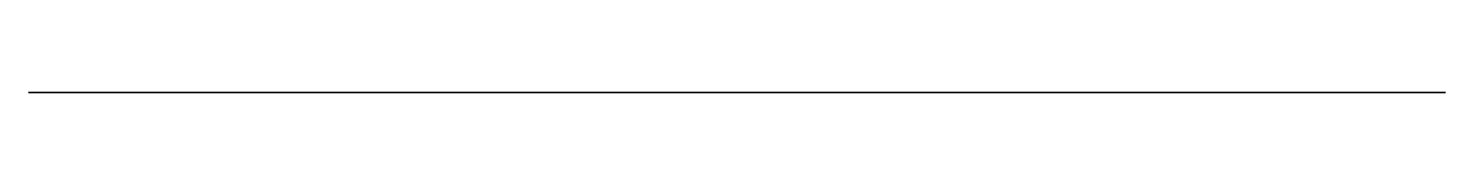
# Model space of a CAD drawing. Header units: millimetres. Extents: x 8.8 to 67.3, y 0 to 0.
import ezdxf

# ---------------------------------------------------------------- set-up
doc = ezdxf.new("R2010")
doc.units = ezdxf.units.MM
doc.layers.get('0').update_dxf_attribs({"color": 173, "true_color": 0x5858e1})

msp = doc.modelspace()

# ---------------------------------------------------------------- linework, layer by layer
at = {"color": 206, "true_color": 0x6c0888}
msp.add_polyline3d([(15.439, 0, -98.174), (15.48, 0, -98.156), (15.52, 0, -98.135), (15.559, 0, -98.113), (15.597, 0, -98.087), (15.633, 0, -98.059), (15.667, 0, -98.029), (15.699, 0, -97.997), (15.73, 0, -97.962), (15.758, 0, -97.925), (15.784, 0, -97.886), (15.808, 0, -97.844), (15.829, 0, -97.801), (15.847, 0, -97.755), (15.862, 0, -97.708), (15.875, 0, -97.658), (15.884, 0, -97.607), (16.333, 0, -94.469), (16.362, 0, -94.301), (16.402, 0, -94.136), (16.451, 0, -93.974), (16.509, 0, -93.816), (16.576, 0, -93.661), (16.651, 0, -93.51), (16.734, 0, -93.362), (16.825, 0, -93.219), (16.922, 0, -93.079), (17.026, 0, -92.944), (17.136, 0, -92.814), (17.252, 0, -92.688), (17.373, 0, -92.566), (17.499, 0, -92.45), (17.63, 0, -92.338), (17.764, 0, -92.232), (17.902, 0, -92.131), (18.044, 0, -92.037), (18.19, 0, -91.95), (18.339, 0, -91.869), (18.491, 0, -91.795), (18.646, 0, -91.728), (18.803, 0, -91.668), (18.963, 0, -91.614), (19.125, 0, -91.568), (19.289, 0, -91.529), (19.455, 0, -91.496), (19.622, 0, -91.472), (19.791, 0, -91.454), (19.96, 0, -91.444), (20.13, 0, -91.441), (20.301, 0, -91.446), (20.471, 0, -91.458), (20.641, 0, -91.478), (20.808, 0, -91.506), (20.974, 0, -91.54), (21.139, 0, -91.582), (21.3, 0, -91.631), (21.46, 0, -91.687), (21.617, 0, -91.75), (21.771, 0, -91.819), (21.922, 0, -91.895), (22.069, 0, -91.978), (22.213, 0, -92.067), (22.354, 0, -92.163), (22.49, 0, -92.264), (22.622, 0, -92.372), (22.749, 0, -92.486), (23.498, 0, -93.247), (23.586, 0, -93.323), (23.673, 0, -93.39), (23.716, 0, -93.42), (23.76, 0, -93.447), (23.803, 0, -93.472), (23.846, 0, -93.493), (23.89, 0, -93.511), (23.911, 0, -93.519), (23.933, 0, -93.526), (23.955, 0, -93.532), (23.977, 0, -93.537), (23.999, 0, -93.541), (24.02, 0, -93.544), (24.042, 0, -93.546), (24.064, 0, -93.547), (24.086, 0, -93.548), (24.108, 0, -93.547), (24.131, 0, -93.545), (24.153, 0, -93.542), (24.175, 0, -93.537), (24.197, 0, -93.532), (24.25, 0, -93.517), (24.301, 0, -93.498), (24.351, 0, -93.475), (24.4, 0, -93.45), (24.447, 0, -93.421), (24.492, 0, -93.389), (24.535, 0, -93.354), (24.555, 0, -93.335), (24.575, 0, -93.316), (24.594, 0, -93.296), (24.613, 0, -93.275), (24.631, 0, -93.253), (24.649, 0, -93.23), (24.665, 0, -93.207), (24.681, 0, -93.183), (24.696, 0, -93.159), (24.71, 0, -93.133), (24.724, 0, -93.107), (24.736, 0, -93.08), (24.748, 0, -93.053), (24.759, 0, -93.025), (24.769, 0, -92.996), (24.777, 0, -92.966), (24.785, 0, -92.936), (24.792, 0, -92.905), (25.089, 0, -91.455), (25.129, 0, -91.279), (25.176, 0, -91.105), (25.229, 0, -90.933), (25.289, 0, -90.764), (25.356, 0, -90.599), (25.43, 0, -90.437), (25.511, 0, -90.278), (25.598, 0, -90.123), (25.692, 0, -89.973), (25.792, 0, -89.827), (25.9, 0, -89.685), (26.013, 0, -89.549), (26.134, 0, -89.418), (26.261, 0, -89.292), (26.394, 0, -89.173), (26.535, 0, -89.059), (26.68, 0, -88.952), (26.83, 0, -88.852), (26.984, 0, -88.76), (27.141, 0, -88.675), (27.302, 0, -88.598), (27.466, 0, -88.528), (27.633, 0, -88.467), (27.803, 0, -88.412), (27.975, 0, -88.366), (28.149, 0, -88.328), (28.324, 0, -88.298), (28.501, 0, -88.276), (28.68, 0, -88.262), (28.859, 0, -88.256), (29.039, 0, -88.259), (29.219, 0, -88.27), (29.399, 0, -88.289), (29.577, 0, -88.317), (29.752, 0, -88.353), (29.926, 0, -88.397), (30.096, 0, -88.449), (30.264, 0, -88.509), (30.429, 0, -88.576), (30.591, 0, -88.651), (30.749, 0, -88.733), (30.903, 0, -88.822), (31.053, 0, -88.919), (31.198, 0, -89.022), (31.339, 0, -89.132), (31.475, 0, -89.249), (31.606, 0, -89.373), (31.731, 0, -89.503), (31.795, 0, -89.577), (31.856, 0, -89.654), (31.913, 0, -89.734), (31.966, 0, -89.815), (32.065, 0, -89.985), (32.156, 0, -90.161), (32.51, 0, -90.871), (32.528, 0, -90.9), (32.547, 0, -90.928), (32.566, 0, -90.954), (32.587, 0, -90.979), (32.609, 0, -91.002), (32.631, 0, -91.024), (32.654, 0, -91.044), (32.678, 0, -91.063), (32.703, 0, -91.08), (32.728, 0, -91.096), (32.754, 0, -91.11), (32.78, 0, -91.123), (32.808, 0, -91.134), (32.835, 0, -91.145), (32.864, 0, -91.153), (32.892, 0, -91.161), (32.922, 0, -91.167), (32.951, 0, -91.172), (32.981, 0, -91.176), (33.012, 0, -91.178), (33.042, 0, -91.179), (33.073, 0, -91.179), (33.104, 0, -91.178), (33.136, 0, -91.175), (33.167, 0, -91.172), (33.199, 0, -91.167), (33.262, 0, -91.154), (33.326, 0, -91.137), (33.389, 0, -91.116), (33.452, 0, -91.091), (33.514, 0, -91.062), (33.575, 0, -91.029), (33.635, 0, -90.993), (33.692, 0, -90.953), (33.748, 0, -90.911), (33.802, 0, -90.865), (33.853, 0, -90.816), (33.902, 0, -90.764), (33.947, 0, -90.71), (33.989, 0, -90.654), (34.028, 0, -90.595), (34.062, 0, -90.534), (34.092, 0, -90.471), (34.106, 0, -90.439), (34.118, 0, -90.406), (34.129, 0, -90.373), (34.139, 0, -90.34), (34.2, 0, -90.135), (34.273, 0, -89.929), (34.358, 0, -89.721), (34.453, 0, -89.513), (34.559, 0, -89.306), (34.674, 0, -89.102), (34.798, 0, -88.902), (34.932, 0, -88.707), (35.073, 0, -88.519), (35.222, 0, -88.338), (35.378, 0, -88.167), (35.541, 0, -88.006), (35.709, 0, -87.857), (35.884, 0, -87.721), (35.973, 0, -87.659), (36.063, 0, -87.6), (36.154, 0, -87.545), (36.246, 0, -87.494), (36.434, 0, -87.401), (36.625, 0, -87.318), (36.82, 0, -87.246), (37.017, 0, -87.184), (37.217, 0, -87.133), (37.418, 0, -87.091), (37.622, 0, -87.06), (37.826, 0, -87.04), (38.031, 0, -87.029), (38.237, 0, -87.03), (38.443, 0, -87.04), (38.648, 0, -87.062), (38.852, 0, -87.093), (39.055, 0, -87.136), (39.257, 0, -87.189), (39.456, 0, -87.252), (39.652, 0, -87.326), (39.843, 0, -87.409), (40.028, 0, -87.502), (40.208, 0, -87.604), (40.382, 0, -87.714), (40.55, 0, -87.833), (40.712, 0, -87.961), (40.866, 0, -88.096), (41.014, 0, -88.239), (41.154, 0, -88.389), (41.287, 0, -88.547), (41.412, 0, -88.711), (41.528, 0, -88.882), (41.636, 0, -89.059), (41.735, 0, -89.242), (41.824, 0, -89.431), (41.905, 0, -89.624), (41.978, 0, -89.82), (42.108, 0, -90.218), (42.174, 0, -90.419), (42.245, 0, -90.614), (42.323, 0, -90.798), (42.365, 0, -90.883), (42.41, 0, -90.964), (42.457, 0, -91.038), (42.481, 0, -91.073), (42.506, 0, -91.106), (42.532, 0, -91.137), (42.558, 0, -91.166), (42.585, 0, -91.193), (42.613, 0, -91.218), (42.642, 0, -91.241), (42.671, 0, -91.262), (42.686, 0, -91.271), (42.701, 0, -91.28), (42.717, 0, -91.288), (42.732, 0, -91.295), (42.748, 0, -91.302), (42.764, 0, -91.308), (42.78, 0, -91.314), (42.797, 0, -91.318), (42.813, 0, -91.322), (42.83, 0, -91.326), (42.847, 0, -91.328), (42.864, 0, -91.33), (42.909, 0, -91.333), (42.931, 0, -91.333), (42.953, 0, -91.332), (42.975, 0, -91.33), (42.996, 0, -91.328), (43.018, 0, -91.325), (43.039, 0, -91.321), (43.06, 0, -91.316), (43.081, 0, -91.311), (43.102, 0, -91.305), (43.122, 0, -91.298), (43.143, 0, -91.29), (43.163, 0, -91.282), (43.183, 0, -91.272), (43.202, 0, -91.262), (43.222, 0, -91.251), (43.241, 0, -91.239), (43.26, 0, -91.227), (43.279, 0, -91.213), (43.315, 0, -91.184), (43.35, 0, -91.152), (43.384, 0, -91.117), (43.417, 0, -91.078), (43.449, 0, -91.036), (43.479, 0, -90.99), (43.568, 0, -90.84), (43.65, 0, -90.69), (43.8, 0, -90.389), (44.086, 0, -89.789), (44.123, 0, -89.719), (44.163, 0, -89.651), (44.205, 0, -89.584), (44.249, 0, -89.52), (44.296, 0, -89.457), (44.344, 0, -89.397), (44.448, 0, -89.28), (44.559, 0, -89.17), (44.678, 0, -89.067), (44.803, 0, -88.971), (44.933, 0, -88.88), (45.069, 0, -88.795), (45.208, 0, -88.717), (45.352, 0, -88.644), (45.499, 0, -88.576), (45.798, 0, -88.456), (46.102, 0, -88.355), (46.256, 0, -88.314), (46.416, 0, -88.28), (46.579, 0, -88.254), (46.745, 0, -88.235), (46.914, 0, -88.223), (47.085, 0, -88.219), (47.257, 0, -88.221), (47.43, 0, -88.23), (47.602, 0, -88.246), (47.774, 0, -88.267), (47.943, 0, -88.294), (48.111, 0, -88.327), (48.275, 0, -88.366), (48.436, 0, -88.409), (48.593, 0, -88.458), (48.744, 0, -88.512), (48.868, 0, -88.562), (48.989, 0, -88.617), (49.108, 0, -88.679), (49.224, 0, -88.746), (49.337, 0, -88.819), (49.447, 0, -88.897), (49.555, 0, -88.98), (49.659, 0, -89.067), (49.761, 0, -89.159), (49.86, 0, -89.255), (49.956, 0, -89.355), (50.049, 0, -89.46), (50.225, 0, -89.679), (50.388, 0, -89.911), (50.539, 0, -90.155), (50.675, 0, -90.409), (50.798, 0, -90.671), (50.907, 0, -90.939), (51.001, 0, -91.213), (51.079, 0, -91.489), (51.143, 0, -91.767), (51.19, 0, -92.045), (51.247, 0, -92.389), (51.319, 0, -92.715), (51.361, 0, -92.868), (51.407, 0, -93.012), (51.457, 0, -93.146), (51.484, 0, -93.209), (51.512, 0, -93.268), (51.524, 0, -93.291), (51.537, 0, -93.312), (51.552, 0, -93.333), (51.567, 0, -93.353), (51.584, 0, -93.372), (51.601, 0, -93.39), (51.62, 0, -93.408), (51.639, 0, -93.424), (51.66, 0, -93.439), (51.681, 0, -93.454), (51.704, 0, -93.467), (51.727, 0, -93.48), (51.75, 0, -93.491), (51.775, 0, -93.502), (51.8, 0, -93.511), (51.825, 0, -93.52), (51.852, 0, -93.527), (51.878, 0, -93.533), (51.906, 0, -93.538), (51.933, 0, -93.542), (51.961, 0, -93.544), (51.99, 0, -93.546), (52.018, 0, -93.546), (52.047, 0, -93.545), (52.076, 0, -93.543), (52.105, 0, -93.539), (52.135, 0, -93.535), (52.164, 0, -93.529), (52.194, 0, -93.521), (52.223, 0, -93.512), (52.252, 0, -93.502), (52.282, 0, -93.491), (52.302, 0, -93.482), (52.322, 0, -93.472), (52.362, 0, -93.451), (52.399, 0, -93.426), (52.436, 0, -93.4), (52.471, 0, -93.371), (52.505, 0, -93.341), (52.538, 0, -93.309), (52.571, 0, -93.275), (52.633, 0, -93.204), (52.694, 0, -93.13), (52.812, 0, -92.979), (52.908, 0, -92.862), (53.009, 0, -92.748), (53.113, 0, -92.639), (53.222, 0, -92.534), (53.334, 0, -92.433), (53.45, 0, -92.336), (53.569, 0, -92.244), (53.692, 0, -92.156), (53.818, 0, -92.073), (53.948, 0, -91.995), (54.08, 0, -91.921), (54.215, 0, -91.853), (54.353, 0, -91.789), (54.494, 0, -91.731), (54.637, 0, -91.678), (54.782, 0, -91.63), (54.965, 0, -91.579), (55.149, 0, -91.537), (55.335, 0, -91.503), (55.521, 0, -91.479), (55.709, 0, -91.463), (55.897, 0, -91.456), (56.085, 0, -91.458), (56.272, 0, -91.469), (56.459, 0, -91.488), (56.645, 0, -91.516), (56.83, 0, -91.553), (57.013, 0, -91.598), (57.193, 0, -91.651), (57.372, 0, -91.713), (57.547, 0, -91.783), (57.72, 0, -91.862), (57.868, 0, -91.94), (58.011, 0, -92.026), (58.148, 0, -92.12), (58.279, 0, -92.221), (58.404, 0, -92.33), (58.524, 0, -92.446), (58.639, 0, -92.569), (58.748, 0, -92.698), (58.852, 0, -92.834), (58.952, 0, -92.975), (59.046, 0, -93.122), (59.136, 0, -93.275), (59.302, 0, -93.596), (59.45, 0, -93.935), (59.582, 0, -94.29), (59.698, 0, -94.66), (59.799, 0, -95.041), (59.887, 0, -95.431), (60.025, 0, -96.232), (60.12, 0, -97.045), (60.139, 0, -97.223), (60.152, 0, -97.313), (60.169, 0, -97.404), (60.191, 0, -97.493), (60.204, 0, -97.536), (60.219, 0, -97.578), (60.236, 0, -97.619), (60.255, 0, -97.658), (60.276, 0, -97.696), (60.299, 0, -97.733), (60.324, 0, -97.768), (60.351, 0, -97.801), (60.379, 0, -97.834), (60.409, 0, -97.865), (60.439, 0, -97.895), (60.471, 0, -97.923), (60.504, 0, -97.95), (60.539, 0, -97.976), (60.574, 0, -98), (60.61, 0, -98.023), (60.647, 0, -98.044), (60.685, 0, -98.064), (60.724, 0, -98.082), (60.764, 0, -98.098), (60.804, 0, -98.113), (60.846, 0, -98.126), (60.884, 0, -98.135), (60.923, 0, -98.143), (60.962, 0, -98.148), (61.003, 0, -98.151), (61.044, 0, -98.153), (61.086, 0, -98.152), (61.128, 0, -98.149), (61.171, 0, -98.145), (61.258, 0, -98.131), (61.347, 0, -98.111), (61.436, 0, -98.086), (61.526, 0, -98.057), (61.707, 0, -97.986), (61.886, 0, -97.906), (62.224, 0, -97.736), (62.312, 0, -97.693), (62.404, 0, -97.653), (62.499, 0, -97.616), (62.598, 0, -97.582), (62.8, 0, -97.523), (63.01, 0, -97.477), (63.221, 0, -97.445), (63.432, 0, -97.427), (63.537, 0, -97.423), (63.639, 0, -97.423), (63.74, 0, -97.427), (63.839, 0, -97.435), (64, 0, -97.454), (64.16, 0, -97.48), (64.319, 0, -97.513), (64.477, 0, -97.553), (64.633, 0, -97.599), (64.787, 0, -97.653), (64.938, 0, -97.712), (65.088, 0, -97.779), (65.206, 0, -97.836), (65.321, 0, -97.898), (65.545, 0, -98.033), (65.759, 0, -98.183), (65.962, 0, -98.347), (66.154, 0, -98.525), (66.333, 0, -98.715), (66.499, 0, -98.917), (66.652, 0, -99.13), (66.718, 0, -99.233), (66.779, 0, -99.339), (66.835, 0, -99.447), (66.887, 0, -99.556), (66.936, 0, -99.668), (66.98, 0, -99.782), (67.057, 0, -100.016), (67.12, 0, -100.256), (67.171, 0, -100.502), (67.21, 0, -100.753), (67.24, 0, -101.009), (67.275, 0, -101.532), (67.287, 0, -102.065), (67.284, 0, -103.137), (67.284, 0, -106.258), (8.795, 0, -106.258), (8.795, 0, -101.608), (8.803, 0, -101.322), (8.828, 0, -101.038), (8.869, 0, -100.756), (8.926, 0, -100.477), (8.999, 0, -100.202), (9.088, 0, -99.931), (9.192, 0, -99.665), (9.311, 0, -99.406), (9.43, 0, -99.178), (9.559, 0, -98.96), (9.697, 0, -98.754), (9.848, 0, -98.558), (9.928, 0, -98.465), (10.011, 0, -98.374), (10.098, 0, -98.287), (10.189, 0, -98.202), (10.283, 0, -98.121), (10.382, 0, -98.043), (10.485, 0, -97.969), (10.593, 0, -97.897), (10.755, 0, -97.798), (10.917, 0, -97.708), (11.079, 0, -97.627), (11.244, 0, -97.556), (11.412, 0, -97.493), (11.585, 0, -97.438), (11.764, 0, -97.393), (11.95, 0, -97.356), (12.141, 0, -97.329), (12.332, 0, -97.313), (12.524, 0, -97.307), (12.716, 0, -97.311), (12.907, 0, -97.327), (13.097, 0, -97.352), (13.286, 0, -97.388), (13.473, 0, -97.434), (13.688, 0, -97.502), (13.898, 0, -97.582), (14.103, 0, -97.676), (14.3, 0, -97.783), (14.599, 0, -97.961), (14.748, 0, -98.043), (14.822, 0, -98.081), (14.894, 0, -98.115), (14.967, 0, -98.144), (15.038, 0, -98.169), (15.073, 0, -98.179), (15.108, 0, -98.188), (15.143, 0, -98.195), (15.177, 0, -98.201), (15.211, 0, -98.205), (15.245, 0, -98.206), (15.278, 0, -98.206), (15.311, 0, -98.204), (15.344, 0, -98.2), (15.36, 0, -98.197), (15.376, 0, -98.194), (15.392, 0, -98.19), (15.407, 0, -98.185), (15.423, 0, -98.18)], close=True, dxfattribs=at)

doc.saveas('drawing.dxf')
